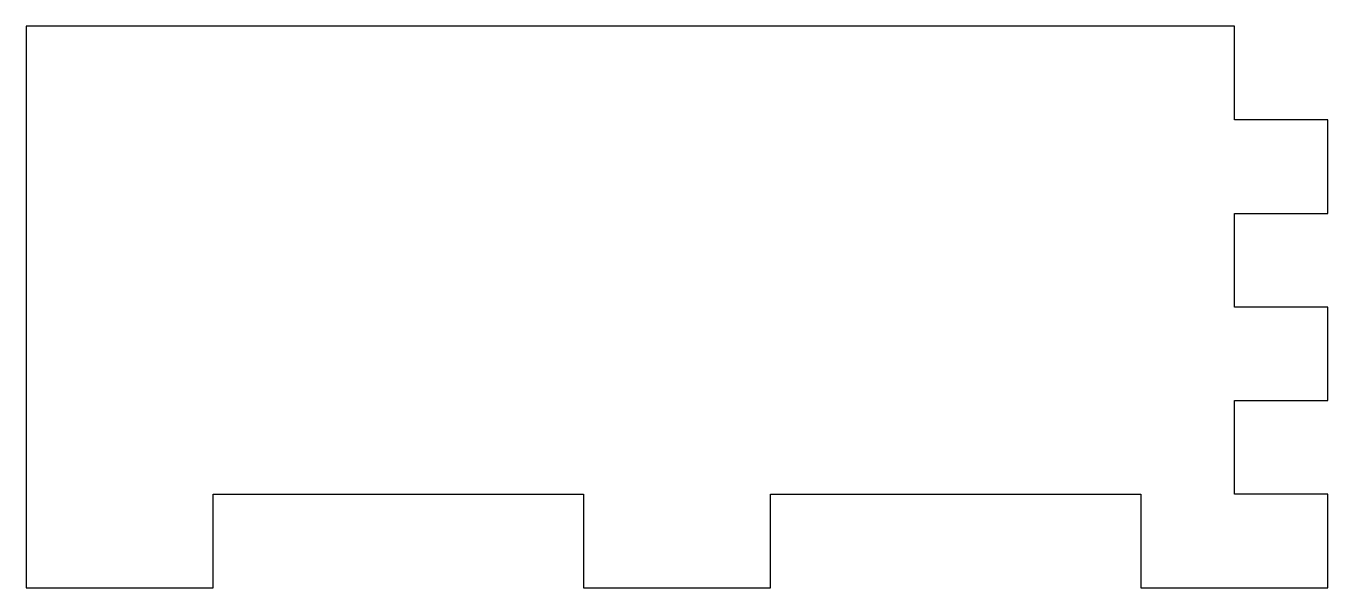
# Model space of a CAD drawing. Header units: millimetres. Extents: x 32.1 to 73.9, y -17.9 to 0.1.
import ezdxf

# ---------------------------------------------------------------- set-up
doc = ezdxf.new("R2010")
doc.units = ezdxf.units.MM
doc.layers.get('0').update_dxf_attribs({"linetype": 'CONTINUOUS'})

msp = doc.modelspace()

# ---------------------------------------------------------------- linework, layer by layer
msp.add_lwpolyline([(73.869, -2.934), (70.869, -2.934), (70.869, 0.066), (32.144, 0.066), (32.144, -17.934), (38.144, -17.934), (38.144, -14.934), (50.007, -14.934), (50.007, -17.934), (56.007, -17.934), (56.007, -14.934), (67.869, -14.934), (67.869, -17.934), (73.869, -17.934), (73.869, -14.934), (70.869, -14.934), (70.869, -11.934), (73.869, -11.934), (73.869, -8.934), (70.869, -8.934), (70.869, -5.934), (73.869, -5.934)], close=True)

doc.saveas('drawing.dxf')
